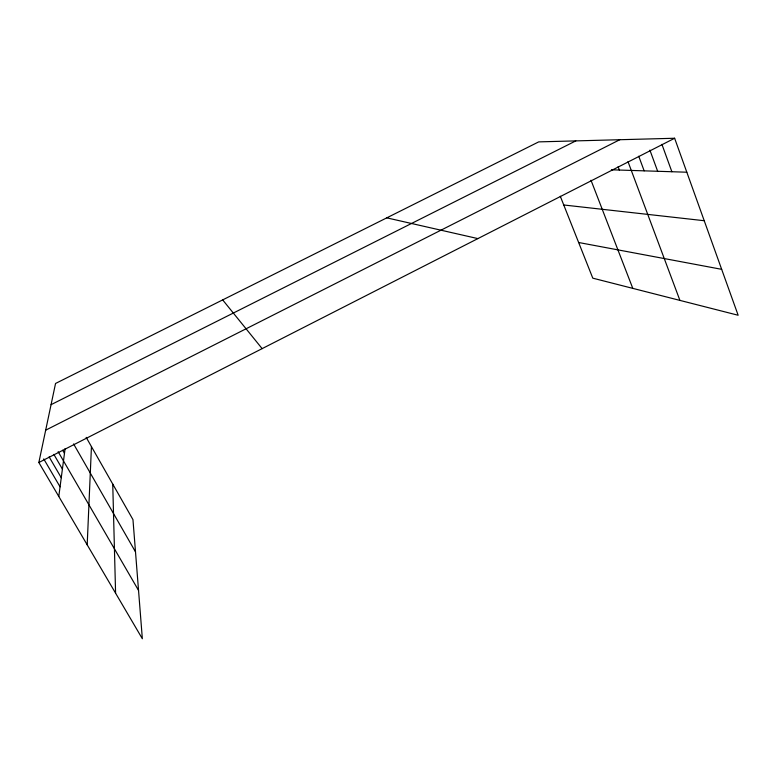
<?xml version="1.0" encoding="UTF-8"?>
<svg xmlns="http://www.w3.org/2000/svg" width="777" height="777" viewBox="0 0 777 777"><rect width="100%" height="100%" fill="white"/><g stroke="black" fill="none" stroke-linecap="round" stroke-linejoin="round"><path stroke-width="1.17" d="M87.189 544.832L91.443 446.6M58.79 496.464L65.113 448.572M86.179 437.354L132.964 519.628L142.346 638.743L38.85 462.509L55.546 383.469L538.714 141.88L674.63 138.257L738.15 315.248L592.793 278.166L560.295 196.27M38.85 462.509L674.63 138.257M45.678 430.176L619.793 139.714M51.068 404.671L575.796 140.89M611.402 169.794L686.819 172.212M563.752 204.982L704.224 220.717M578.642 242.502L721.668 269.328M386.771 217.851L477.884 238.597M222.678 299.903L262.14 348.63M43.726 458.906L60.062 486.82M49.126 456.895L61.266 477.709M58.139 451.69L138.539 590.413M53.866 454.399L62.403 469.085M62.684 450.252L64.481 453.36M73.592 443.939L135.509 551.903M591.006 180.254L632.789 288.364M618.113 166.715L619.376 170.046M628.01 161.655L679.914 300.388M638.743 156.235L644.152 170.843M649.912 150.146L657.663 171.28M661.926 144.357L671.872 171.736M112.743 484.071L115.588 593.181"/></g></svg>
